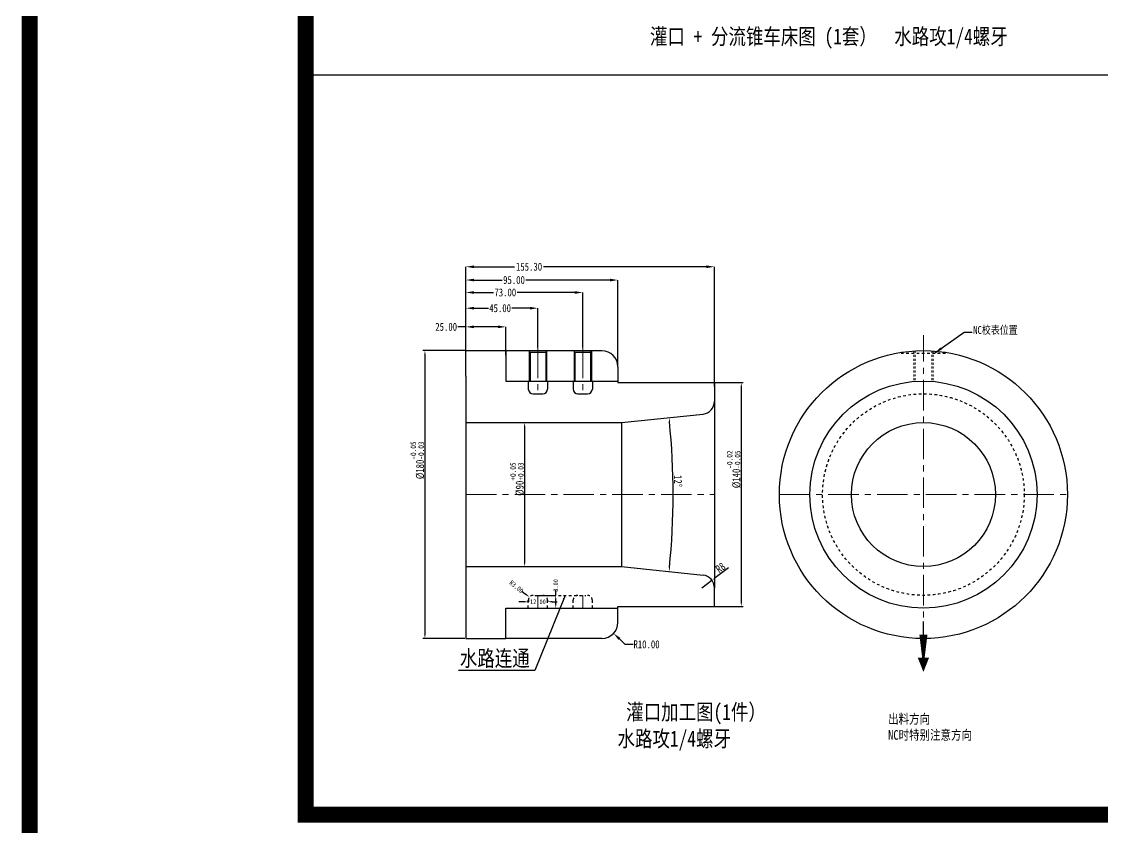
# Model space of a CAD drawing. Header units: millimetres. Extents: x 1147 to 12155, y -6137 to -4403.
# Drawn here: x 1147 to 1822, y -5556 to -5052 of the extents above; entities that cross this region are included whole.
import ezdxf

# ---------------------------------------------------------------- set-up
doc = ezdxf.new("R2010")
doc.units = ezdxf.units.MM
doc.header["$LTSCALE"] = 16.335
doc.header["$PDMODE"] = 3
doc.header["$PDSIZE"] = 0.3125
doc.linetypes.add('CENTER', pattern=[0.6, 0.375, -0.075, 0.075, -0.075])
doc.linetypes.add('HIDDEN', pattern=[0.2, 0.1, -0.1])
doc.layers.get('0').update_dxf_attribs({"linetype": 'CONTINUOUS'})
doc.layers.get('Defpoints').update_dxf_attribs({"linetype": 'CONTINUOUS'})
doc.layers.add('DEFAULT_2', color=8, linetype='HIDDEN')
for name, color, linetype, lineweight in [('dim', 82, 'CONTINUOUS', 9), ('moldbase', 7, 'CONTINUOUS', 20), ('screw', 33, 'CONTINUOUS', 13)]:
    doc.layers.add(name, color=color, linetype=linetype, lineweight=lineweight)
doc.styles.get("Standard").update_dxf_attribs({"font": 'txt', "width": 0.8})
doc.dimstyles.new('ISO-25', dxfattribs={"dimtxt": 2.5, "dimasz": 2.5, "dimexe": 1.25, "dimexo": 0.625, "dimtad": 1, "dimtxsty": 'Standard', "dimcen": 2.5, "dimadec": 0, "dimazin": 0, "dimtfac": 1, "dimtmove": 0, "dimatfit": 3, "dimfxl": 0, "dimarcsym": 0})
doc.dimstyles.get("Standard").update_dxf_attribs({"dimtxt": 0.15625, "dimasz": 0.1875, "dimexe": 0.125, "dimexo": 0.0625, "dimtad": 0, "dimtih": 1, "dimtoh": 1, "dimdsep": 46, "dimtxsty": 'Standard', "dimcen": 0.09, "dimadec": 0, "dimazin": 0, "dimtp": 0.01, "dimtm": 0.01, "dimtfac": 1, "dimtofl": 0, "dimtmove": 0, "dimatfit": 3, "dimfxl": 0, "dimtolj": 1, "dimarcsym": 0})
doc.dimstyles.new('STANDARD$0', dxfattribs={"dimscale": 2, "dimtxt": 3, "dimasz": 3, "dimexe": 1.25, "dimexo": 0.625, "dimgap": 0.5, "dimtad": 0, "dimdsep": 46, "dimlunit": 6, "dimtxsty": 'Standard', "dimblk": 'CLOSEDBLANK', "dimcen": 0, "dimclrt": 2, "dimazin": 2, "dimtfac": 2, "dimtmove": 1, "dimatfit": 3, "dimfxl": 0, "dimtolj": 1, "dimtzin": 0, "dimarcsym": 0})

# ---------------------------------------------------------------- blocks, each defined once
blk = doc.blocks.new('*D659')
at = {"color": 0, "lineweight": -2}
for p, q in [((1576.55, -5277.86), (1597.93, -5277.86)), ((1596.68, -5280.36), (1596.68, -5415.36)), ((1576.55, -5417.86), (1597.93, -5417.86))]:
    blk.add_line(p, q, dxfattribs=at)
at = {"color": 0}
for points in [[(1596.26, -5280.36), (1597.09, -5280.36), (1596.68, -5277.86)], [(1596.26, -5415.36), (1597.09, -5415.36), (1596.68, -5417.86)]]:
    blk.add_solid(points, dxfattribs=at)
at = {"layer": 'Defpoints', "color": 0}
for p in [(1575.93, -5277.86), (1575.93, -5417.86), (1596.68, -5417.86)]:
    blk.add_point(p, dxfattribs=at)
at = {"color": 0, "lineweight": 0, "insert": (1591.97, -5332.05), "char_height": 5, "attachment_point": 5, "rotation": 90}
blk.add_mtext('%%C140{\\H0.7x;\\S-0.02^ -0.05;}', dxfattribs=at)
blk = doc.blocks.new('*D660')
at = {"color": 0, "lineweight": -2}
for p, q in [((1441.35, -5302.86), (1462.56, -5302.86)), ((1461.31, -5305.36), (1461.31, -5390.36)), ((1441.35, -5392.86), (1462.56, -5392.86))]:
    blk.add_line(p, q, dxfattribs=at)
at = {"color": 0}
for points in [[(1460.89, -5305.36), (1461.72, -5305.36), (1461.31, -5302.86)], [(1460.89, -5390.36), (1461.72, -5390.36), (1461.31, -5392.86)]]:
    blk.add_solid(points, dxfattribs=at)
at = {"layer": 'Defpoints', "color": 0}
for p in [(1440.73, -5302.86), (1440.73, -5392.86), (1461.31, -5392.86)]:
    blk.add_point(p, dxfattribs=at)
at = {"color": 0, "lineweight": 0, "insert": (1456.6, -5338.18), "char_height": 5, "attachment_point": 5, "rotation": 90}
blk.add_mtext('%%C90{\\H0.7x;\\S+0.05^ +0.03;}', dxfattribs=at)
blk = doc.blocks.new('*D661')
at = {"color": 4, "lineweight": -2}
for p, q in [((1424.63, -5242.99), (1419.63, -5242.99)), ((1424.63, -5254.26), (1424.63, -5242.99)), ((1444.63, -5242.99), (1429.63, -5242.99)), ((1449.63, -5260.74), (1449.63, -5242.99))]:
    blk.add_line(p, q, dxfattribs=at)
at = {"color": 4}
for points in [[(1429.63, -5242.15), (1429.63, -5243.82), (1424.63, -5242.99)], [(1444.63, -5242.15), (1444.63, -5243.82), (1449.63, -5242.99)]]:
    blk.add_solid(points, dxfattribs=at)
at = {"layer": 'Defpoints', "color": 0}
for p in [(1449.63, -5242.99), (1424.63, -5254.26), (1449.63, -5260.74)]:
    blk.add_point(p, dxfattribs=at)
at = {"color": 6, "insert": (1412.3, -5242.99), "char_height": 5, "attachment_point": 5}
blk.add_mtext('\\A1;25.00', dxfattribs=at)
blk = doc.blocks.new('*D664')
at = {"color": 4, "lineweight": -2}
for p, q in [((1424.63, -5267.39), (1424.63, -5231.33)), ((1429.63, -5231.33), (1438.66, -5231.33)), ((1464.63, -5231.33), (1453.33, -5231.33)), ((1469.63, -5255.96), (1469.63, -5231.33))]:
    blk.add_line(p, q, dxfattribs=at)
at = {"color": 4}
for points in [[(1429.63, -5230.49), (1429.63, -5232.16), (1424.63, -5231.33)], [(1464.63, -5230.49), (1464.63, -5232.16), (1469.63, -5231.33)]]:
    blk.add_solid(points, dxfattribs=at)
at = {"layer": 'Defpoints', "color": 0}
for p in [(1469.63, -5231.33), (1469.63, -5255.96), (1424.63, -5267.39)]:
    blk.add_point(p, dxfattribs=at)
at = {"color": 6, "insert": (1446, -5231.33), "char_height": 5, "attachment_point": 5}
blk.add_mtext('\\A1;45.00', dxfattribs=at)
blk = doc.blocks.new('*D665')
at = {"color": 4, "lineweight": -2}
for p, q in [((1424.63, -5267.39), (1424.63, -5221.5)), ((1429.63, -5221.5), (1441.91, -5221.5)), ((1492.63, -5221.5), (1456.58, -5221.5)), ((1497.63, -5255.96), (1497.63, -5221.5))]:
    blk.add_line(p, q, dxfattribs=at)
at = {"color": 4}
for points in [[(1429.63, -5220.67), (1429.63, -5222.34), (1424.63, -5221.5)], [(1492.63, -5220.67), (1492.63, -5222.34), (1497.63, -5221.5)]]:
    blk.add_solid(points, dxfattribs=at)
at = {"layer": 'Defpoints', "color": 0}
for p in [(1497.63, -5221.5), (1497.63, -5255.96), (1424.63, -5267.39)]:
    blk.add_point(p, dxfattribs=at)
at = {"color": 6, "insert": (1449.24, -5221.5), "char_height": 5, "attachment_point": 5}
blk.add_mtext('\\A1;73.00', dxfattribs=at)
blk = doc.blocks.new('*D666')
at = {"color": 4, "lineweight": -2}
for p, q in [((1424.63, -5267.39), (1424.63, -5213.72)), ((1429.63, -5213.72), (1447.35, -5213.72)), ((1514.63, -5213.72), (1462.02, -5213.72)), ((1519.63, -5267.96), (1519.63, -5213.72))]:
    blk.add_line(p, q, dxfattribs=at)
at = {"color": 4}
for points in [[(1429.63, -5212.89), (1429.63, -5214.56), (1424.63, -5213.72)], [(1514.63, -5212.89), (1514.63, -5214.56), (1519.63, -5213.72)]]:
    blk.add_solid(points, dxfattribs=at)
at = {"layer": 'Defpoints', "color": 0}
for p in [(1519.63, -5213.72), (1424.63, -5267.39), (1519.63, -5267.96)]:
    blk.add_point(p, dxfattribs=at)
at = {"color": 6, "insert": (1454.68, -5213.72), "char_height": 5, "attachment_point": 5}
blk.add_mtext('\\A1;95.00', dxfattribs=at)
blk = doc.blocks.new('*D662')
at = {"color": 4, "lineweight": -2}
for p, q in [((1424.63, -5273.86), (1424.63, -5205.42)), ((1429.63, -5205.42), (1455.08, -5205.42)), ((1574.93, -5205.42), (1473.08, -5205.42)), ((1579.93, -5280.28), (1579.93, -5205.42))]:
    blk.add_line(p, q, dxfattribs=at)
at = {"color": 4}
for points in [[(1429.63, -5204.59), (1429.63, -5206.26), (1424.63, -5205.42)], [(1574.93, -5204.59), (1574.93, -5206.26), (1579.93, -5205.42)]]:
    blk.add_solid(points, dxfattribs=at)
at = {"layer": 'Defpoints', "color": 0}
for p in [(1579.93, -5205.42), (1424.63, -5273.86), (1579.93, -5280.28)]:
    blk.add_point(p, dxfattribs=at)
at = {"color": 6, "insert": (1464.08, -5205.42), "char_height": 5, "attachment_point": 5}
blk.add_mtext('\\A1;155.30', dxfattribs=at)
blk = doc.blocks.new('*D663')
at = {"color": 0, "lineweight": -2}
for p, q in [((1424, -5257.86), (1397.77, -5257.86)), ((1399.02, -5260.36), (1399.02, -5435.36)), ((1424, -5437.86), (1397.77, -5437.86))]:
    blk.add_line(p, q, dxfattribs=at)
at = {"color": 0}
for points in [[(1398.6, -5260.36), (1399.44, -5260.36), (1399.02, -5257.86)], [(1398.6, -5435.36), (1399.44, -5435.36), (1399.02, -5437.86)]]:
    blk.add_solid(points, dxfattribs=at)
at = {"layer": 'Defpoints', "color": 0}
for p in [(1424.63, -5257.86), (1399.02, -5437.86), (1424.63, -5437.86)]:
    blk.add_point(p, dxfattribs=at)
at = {"color": 0, "lineweight": 0, "insert": (1394.31, -5326.41), "char_height": 5, "attachment_point": 5, "rotation": 90}
blk.add_mtext('%%C180{\\H0.7x;\\S-0.05^ -0.03;}', dxfattribs=at)
blk = doc.blocks.new('*D667')
at = {"color": 3, "linetype": 'Continuous', "lineweight": -2}
for p, q in [((1460.63, -5414.86), (1457.63, -5414.86)), ((1463.63, -5413.86), (1463.63, -5414.86)), ((1475.63, -5413.86), (1475.63, -5414.86)), ((1478.63, -5414.86), (1481.63, -5414.86))]:
    blk.add_line(p, q, dxfattribs=at)
at = {"color": 3}
for points in [[(1460.63, -5414.36), (1460.63, -5415.36), (1463.63, -5414.86)], [(1478.63, -5414.36), (1478.63, -5415.36), (1475.63, -5414.86)]]:
    blk.add_solid(points, dxfattribs=at)
at = {"layer": 'Defpoints', "color": 0}
for p in [(1463.63, -5413.86), (1463.63, -5414.86), (1475.63, -5413.86)]:
    blk.add_point(p, dxfattribs=at)
at = {"color": 6, "insert": (1469.63, -5414.86), "char_height": 3, "attachment_point": 5}
blk.add_mtext('\\A1;12.00', dxfattribs=at)
blk = doc.blocks.new('*D668')
at = {"color": 3, "linetype": 'Continuous', "lineweight": -2}
for p, q in [((1480.75, -5410.86), (1480.75, -5407.86)), ((1468.4, -5410.86), (1480.75, -5410.86)), ((1480.75, -5415.86), (1480.75, -5413.86)), ((1468.4, -5418.86), (1480.75, -5418.86))]:
    blk.add_line(p, q, dxfattribs=at)
at = {"color": 3}
for points in [[(1480.25, -5413.86), (1481.25, -5413.86), (1480.75, -5410.86)], [(1480.25, -5415.86), (1481.25, -5415.86), (1480.75, -5418.86)]]:
    blk.add_solid(points, dxfattribs=at)
at = {"layer": 'Defpoints', "color": 0}
for p in [(1468.4, -5410.86), (1468.4, -5418.86), (1480.75, -5418.86)]:
    blk.add_point(p, dxfattribs=at)
at = {"color": 6, "insert": (1480.75, -5404.66), "char_height": 3, "attachment_point": 5, "rotation": 90}
blk.add_mtext('\\A1;8.00', dxfattribs=at)
blk = doc.blocks.new('*D669')
at = {"color": 3, "linetype": 'Continuous', "lineweight": -2}
blk.add_line((1459.62, -5408.22), (1461.95, -5410.1), dxfattribs=at)
at = {"color": 3}
blk.add_solid([(1462.27, -5409.71), (1461.64, -5410.49), (1464.29, -5411.98)], dxfattribs=at)
at = {"layer": 'Defpoints', "color": 0}
for p in [(1464.29, -5411.98), (1466.63, -5413.86)]:
    blk.add_point(p, dxfattribs=at)
at = {"color": 6, "insert": (1456.19, -5405.46), "char_height": 3, "attachment_point": 5, "rotation": 321.17969}
blk.add_mtext('\\A1;R3.00', dxfattribs=at)
blk = doc.blocks.new('*D670')
at = {"color": 0, "lineweight": -2}
for p, q in [((1588.71, -5393.67), (1580.35, -5399.89)), ((1571.93, -5406.16), (1578.35, -5401.38))]:
    blk.add_line(p, q, dxfattribs=at)
at = {"color": 0}
blk.add_solid([(1580.1, -5399.56), (1580.6, -5400.22), (1578.35, -5401.38)], dxfattribs=at)
at = {"layer": 'Defpoints', "color": 0}
for p in [(1578.35, -5401.38), (1571.93, -5406.16)]:
    blk.add_point(p, dxfattribs=at)
at = {"color": 0, "lineweight": 0, "insert": (1583.67, -5393.53), "char_height": 5, "attachment_point": 5, "rotation": 36.66318}
blk.add_mtext('R8', dxfattribs=at)
blk = doc.blocks.new('*D671')
at = {"color": 0, "lineweight": -2}
blk.add_arc((1093.78, -5347.86), 460.3, 354.31119, 5.68881, dxfattribs=at)
at = {"color": 0}
for points in [[(1551.4, -5302.28), (1552.23, -5302.19), (1551.56, -5299.75)], [(1552.23, -5393.53), (1551.4, -5393.45), (1551.56, -5395.98)]]:
    blk.add_solid(points, dxfattribs=at)
at = {"layer": 'Defpoints', "color": 0}
for p in [(1572.76, -5297.52), (1521.93, -5302.86), (1553.8, -5363.92), (1521.93, -5392.86), (1572.76, -5398.2)]:
    blk.add_point(p, dxfattribs=at)
at = {"color": 0, "lineweight": 0, "insert": (1557.13, -5339.35), "char_height": 5, "attachment_point": 5, "rotation": 271.05186}
blk.add_mtext('12°', dxfattribs=at)
blk = doc.blocks.new('*D817')
at = {"color": 4, "lineweight": -2}
for p, q in [((1524.16, -5441.5), (1520.53, -5438.07)), ((1529.16, -5441.5), (1524.16, -5441.5))]:
    blk.add_line(p, q, dxfattribs=at)
at = {"color": 4}
blk.add_solid([(1521.1, -5437.46), (1519.96, -5438.67), (1516.89, -5434.63)], dxfattribs=at)
at = {"layer": 'Defpoints', "color": 0}
for p in [(1509.63, -5427.76), (1516.89, -5434.63)]:
    blk.add_point(p, dxfattribs=at)
at = {"color": 6, "insert": (1537.49, -5441.5), "char_height": 5, "attachment_point": 5}
blk.add_mtext('\\A1;R10.00', dxfattribs=at)

msp = doc.modelspace()

# ---------------------------------------------------------------- linework, layer by layer
for p, q in [((1324.431, -5085.322), (2293.089, -5085.322)), ((1424.629, -5257.861), (1449.629, -5257.861)), ((1449.629, -5257.861), (1449.629, -5276.861)), ((1509.629, -5257.961), (1449.629, -5257.961)), ((1464.229, -5258.361), (1464.229, -5276.861)), ((1464.229, -5258.361), (1464.729, -5258.861)), ((1464.729, -5258.861), (1464.729, -5276.861)), ((1464.729, -5258.861), (1474.529, -5258.861)), ((1475.029, -5258.361), (1474.529, -5258.861)), ((1474.529, -5258.861), (1474.529, -5276.861)), ((1475.029, -5258.361), (1475.029, -5276.861)), ((1492.229, -5258.361), (1492.229, -5276.861)), ((1492.229, -5258.361), (1492.729, -5258.861)), ((1492.729, -5258.861), (1492.729, -5276.861)), ((1492.729, -5258.861), (1502.529, -5258.861)), ((1503.029, -5258.361), (1502.529, -5258.861)), ((1502.529, -5258.861), (1502.529, -5276.861)), ((1503.029, -5258.361), (1503.029, -5276.861)), ((1519.629, -5267.961), (1519.629, -5277.861)), ((1424.629, -5273.861), (1424.629, -5437.861)), ((1449.629, -5276.861), (1519.629, -5276.861)), ((1463.629, -5276.861), (1463.629, -5281.861)), ((1475.629, -5276.861), (1475.629, -5281.861)), ((1491.629, -5276.861), (1491.629, -5281.861)), ((1503.629, -5276.861), (1503.629, -5281.861)), ((1519.629, -5277.861), (1579.929, -5277.861)), ((1579.929, -5277.861), (1579.929, -5289.561)), ((1466.629, -5284.861), (1472.629, -5284.861)), ((1494.629, -5284.861), (1500.629, -5284.861)), ((1579.929, -5289.561), (1579.929, -5406.16)), ((1521.929, -5302.861), (1572.765, -5297.518)), ((1424.629, -5302.861), (1521.929, -5302.861)), ((1521.929, -5302.861), (1521.929, -5392.861)), ((1424.629, -5392.861), (1521.929, -5392.861)), ((1521.929, -5392.861), (1572.765, -5398.204)), ((1579.929, -5417.861), (1579.929, -5406.16)), ((1449.629, -5418.861), (1519.629, -5418.861)), ((1449.629, -5437.861), (1449.629, -5418.861)), ((1519.629, -5417.861), (1579.929, -5417.861)), ((1519.629, -5427.761), (1519.629, -5417.861)), ((1424.629, -5437.861), (1449.629, -5437.861)), ((1509.629, -5437.761), (1449.629, -5437.761))]:
    msp.add_line(p, q)
at = {"color": 1, "linetype": 'CENTER', "ltscale": 0.466483}
for p, q in [((1710.461, -5443.611), (1710.461, -5427.111)), ((1710.461, -5444.111), (1710.461, -5427.611))]:
    msp.add_line(p, q, dxfattribs=at)
at = {"color": 4, "const_width": 10}
msp.add_lwpolyline([(1152.047, -4407.867), (12150.021, -4407.867), (12150.021, -6132.016), (1152.047, -6132.016)], close=True, dxfattribs=at)
at = {"const_width": 10}
msp.add_lwpolyline([(2293.089, -5547.901), (1324.431, -5547.901), (1324.431, -4731.441), (2293.089, -4731.441)], close=True, dxfattribs=at)
msp.add_lwpolyline([(1710.461, -5458.765, 0, 7.027, 0), (1710.461, -5449.899, 1.562, 5.075, -0.0000107), (1710.461, -5435.361, 5.075, 5.075, -0.0207624)], format="xyseb")
for radius in [90, 71, 45]:
    msp.add_circle((1710.461, -5347.861), radius)
for centre, radius, start, end in [((1509.629, -5267.961), 10, 360, 90), ((1466.629, -5281.861), 3, 180, 270), ((1472.629, -5281.861), 3, 270, 0), ((1494.629, -5281.861), 3, 180, 270), ((1500.629, -5281.861), 3, 270, 0), ((1571.929, -5289.561), 8, 276, 0), ((1571.929, -5406.16), 8, 0, 84), ((1509.629, -5427.761), 10, 270, 0)]:
    msp.add_arc(centre, radius, start, end)
at = {"layer": 'DEFAULT_2', "color": 8, "linetype": 'HIDDEN'}
for p, q in [((1696.461, -5259.361), (1724.461, -5259.361)), ((1463.629, -5418.861), (1463.629, -5413.861)), ((1467.629, -5410.861), (1471.629, -5410.861)), ((1472.629, -5410.861), (1494.629, -5410.861)), ((1475.629, -5418.861), (1475.629, -5413.861)), ((1491.629, -5418.861), (1491.629, -5413.861)), ((1495.629, -5410.861), (1499.629, -5410.861)), ((1503.629, -5418.861), (1503.629, -5413.861))]:
    msp.add_line(p, q, dxfattribs=at)
msp.add_circle((1710.461, -5347.861), 63, dxfattribs=at)
for centre, start, end in [((1466.629, -5413.861), 90, 180), ((1472.629, -5413.861), 0, 90), ((1494.629, -5413.861), 90, 180), ((1500.629, -5413.861), 0, 90)]:
    msp.add_arc(centre, 3, start, end, dxfattribs=at)
at = {"layer": 'moldbase', "color": 1, "linetype": 'CENTER', "ltscale": 3.109887}
for p, q in [((1710.461, -5447.628), (1710.461, -5248.094)), ((1469.629, -5255.961), (1469.629, -5284.861)), ((1497.629, -5255.961), (1497.629, -5284.861)), ((1424.629, -5347.861), (1579.929, -5347.861)), ((1424.629, -5347.861), (1575.929, -5347.861)), ((1620.558, -5347.861), (1800.364, -5347.861)), ((1469.629, -5418.861), (1469.629, -5410.861)), ((1497.629, -5418.861), (1497.629, -5410.861))]:
    msp.add_line(p, q, dxfattribs=at)
at = {"layer": 'screw', "color": 92, "linetype": 'HIDDEN', "ltscale": 0.746373}
for p, q in [((1704.461, -5258.104), (1704.461, -5276.861)), ((1716.461, -5258.104), (1716.461, -5276.861))]:
    msp.add_line(p, q, dxfattribs=at)
at = {"layer": 'screw', "linetype": 'HIDDEN', "ltscale": 0.746373}
for p, q in [((1705.211, -5258.047), (1705.211, -5276.861)), ((1715.711, -5258.047), (1715.711, -5276.861))]:
    msp.add_line(p, q, dxfattribs=at)

# ---------------------------------------------------------------- texts
at = {"attachment_point": 1}
for s, insert, char_height, width in [('{\\fSimSun|b0|i0|c134|p2; 灌口 + 分流锥车床图 (1套）  水路攻1/4螺牙}', (1534.141, -5056.442), 10, 271.64606), ('{\\fSimSun|b0|i0|c134|p2; 灌口加工图(1件）\\P水路攻1/4螺牙}', (1519.331, -5478.786), 10, 159.47262), ('{\\fSimSun|b0|i0|c134|p2;出料方向\\P\\C6;NC时特别注意方向}', (1688.432, -5485.137), 6, 97.10809)]:
    msp.add_mtext(s, dxfattribs=dict(at, insert=insert, char_height=char_height, width=width))
at = {"layer": 'dim', "insert": (1741.522, -5245.222), "char_height": 5, "attachment_point": 4}
msp.add_mtext('\\A1;NC{\\fSimSun|b0|i0|c134|p2;校表位置}', dxfattribs=at)
at = {"layer": 'dim', "color": 6, "insert": (1464.476, -5450.782), "char_height": 10, "attachment_point": 6}
msp.add_mtext('\\A1;{\\fSimSun|b0|i0|c134|p2;水路连通}', dxfattribs=at)

# ---------------------------------------------------------------- dimensions: what is measured, and where the dimension line sits
for base, p1, p2, dimstyle, override, picture, middle in [((1579.929, -5205.422), (1424.629, -5273.861), (1579.929, -5280.285), 'Standard', {"dimtxt": 5, "dimasz": 5, "dimexe": 0, "dimexo": 0, "dimgap": 0, "dimtad": 0, "dimzin": 0, "dimcen": 0, "dimclrd": 4, "dimclre": 4, "dimclrt": 6, "dimadec": 2, "dimtol": 0, "dimfxl": 1.25, "dimtzin": 0}, '*D662', (1464.081, -5205.422)), ((1519.629, -5213.723), (1424.629, -5267.385), (1519.629, -5267.961), 'Standard', {"dimtxt": 5, "dimasz": 5, "dimexe": 0, "dimexo": 0, "dimgap": 0, "dimtad": 0, "dimzin": 0, "dimcen": 0, "dimclrd": 4, "dimclre": 4, "dimclrt": 6, "dimadec": 2, "dimtol": 0, "dimfxl": 1.25, "dimtzin": 0}, '*D666', (1454.683, -5213.723)), ((1497.629, -5221.505), (1424.629, -5267.385), (1497.629, -5255.961), 'Standard', {"dimtxt": 5, "dimasz": 5, "dimexe": 0, "dimexo": 0, "dimgap": 0, "dimtad": 0, "dimzin": 0, "dimcen": 0, "dimclrd": 4, "dimclre": 4, "dimclrt": 6, "dimadec": 2, "dimtol": 0, "dimfxl": 1.25, "dimtzin": 0}, '*D665', (1449.244, -5221.505)), ((1469.629, -5231.328), (1424.629, -5267.385), (1469.629, -5255.961), 'Standard', {"dimtxt": 5, "dimasz": 5, "dimexe": 0, "dimexo": 0, "dimgap": 0, "dimtad": 0, "dimzin": 0, "dimcen": 0, "dimclrd": 4, "dimclre": 4, "dimclrt": 6, "dimadec": 2, "dimtol": 0, "dimfxl": 1.25, "dimtzin": 0}, '*D664', (1445.995, -5231.328)), ((1449.629, -5242.988), (1424.629, -5254.262), (1449.629, -5260.737), 'Standard', {"dimtxt": 5, "dimasz": 5, "dimexe": 0, "dimexo": 0, "dimgap": 0, "dimtad": 0, "dimzin": 0, "dimcen": 0, "dimclrd": 4, "dimclre": 4, "dimclrt": 6, "dimadec": 2, "dimtol": 0, "dimfxl": 1.25, "dimtzin": 0}, '*D661', (1412.295, -5242.988)), ((1463.629, -5414.861), (1475.629, -5413.861), (1463.629, -5413.861), 'STANDARD$0', {"dimscale": 1, "dimexe": 0, "dimexo": 0, "dimgap": 0, "dimzin": 0, "dimlunit": 2, "dimclrd": 3, "dimclre": 3, "dimclrt": 6, "dimazin": 0, "dimtfac": 1, "dimtofl": 0, "dimtmove": 0, "dimfxl": 1.25, "dimarcsym": 1}, '*D667', (1469.629, -5414.861))]:
    dim = msp.add_linear_dim(base=base, p1=p1, p2=p2, dimstyle=dimstyle, override=override)
    dim.commit()
    dim.dimension.update_dxf_attribs({"geometry": picture, "text_midpoint": middle, "dimtype": 160})
at = {"color": 6, "lineweight": 0}
for base, p1, p2, text, picture, middle in [((1399.021, -5437.861), (1424.629, -5257.861), (1424.629, -5437.861), '%%C<>{\\H0.7x;\\S-0.05^ -0.03;}', '*D663', (1399.021, -5326.413)), ((1596.678, -5417.861), (1575.929, -5277.861), (1575.929, -5417.861), '%%C<>{\\H0.7x;\\S-0.02^ -0.05;}', '*D659', (1596.678, -5332.051)), ((1461.305, -5392.861), (1440.728, -5302.861), (1440.728, -5392.861), '%%C<>{\\H0.7x;\\S+0.05^ +0.03;}', '*D660', (1461.305, -5338.182))]:
    dim = msp.add_linear_dim(base=base, p1=p1, p2=p2, angle=90, text=text, dimstyle='ISO-25', override={"dimtxt": 5}, dxfattribs=at)
    dim.commit()
    dim.dimension.update_dxf_attribs({"geometry": picture, "text_midpoint": middle, "dimtype": 160})
dim = msp.add_angular_dim_2l(base=(1553.803, -5363.925), line1=((1521.929, -5392.861), (1572.765, -5398.204)), line2=((1521.929, -5302.861), (1572.765, -5297.518)), dimstyle='ISO-25', override={"dimtxt": 5}, dxfattribs=at)
dim.commit()
dim.dimension.update_dxf_attribs({"geometry": '*D671', "text_midpoint": (1554.006, -5339.411), "dimtype": 162})
dim = msp.add_radius_dim(center=(1571.929, -5406.16), mpoint=(1578.346, -5401.383), dimstyle='ISO-25', override={"dimtxt": 5}, dxfattribs=at)
dim.commit()
dim.dimension.update_dxf_attribs({"geometry": '*D670', "text_midpoint": (1583.666, -5393.527)})
for center, mpoint, override, picture, middle in [((1466.629, -5413.861), (1464.291, -5411.98), {"dimtxt": 3, "dimasz": 3, "dimexe": 0, "dimexo": 0, "dimgap": 0, "dimtih": 0, "dimtoh": 0, "dimzin": 0, "dimcen": 0, "dimclrd": 3, "dimclre": 3, "dimclrt": 6, "dimadec": 2, "dimtp": 0, "dimtm": 0, "dimfxl": 1.25, "dimtzin": 0, "dimarcsym": 1}, '*D669', (1456.188, -5405.46)), ((1509.629, -5427.761), (1516.895, -5434.631), {"dimtxt": 5, "dimasz": 5, "dimexe": 0, "dimexo": 0, "dimgap": 0, "dimzin": 0, "dimcen": 0, "dimclrd": 4, "dimclre": 4, "dimclrt": 6, "dimadec": 2, "dimfxl": 1.25, "dimtzin": 0}, '*D817', (1537.494, -5441.502))]:
    dim = msp.add_radius_dim(center=center, mpoint=mpoint, dimstyle='Standard', override=override)
    dim.commit()
    dim.dimension.update_dxf_attribs({"geometry": picture, "text_midpoint": middle})
dim = msp.add_linear_dim(base=(1480.75, -5418.861), p1=(1468.404, -5410.861), p2=(1468.404, -5418.861), angle=90, dimstyle='STANDARD$0', override={"dimscale": 1, "dimexe": 0, "dimexo": 0, "dimgap": 0, "dimzin": 0, "dimlunit": 2, "dimclrd": 3, "dimclre": 3, "dimclrt": 6, "dimazin": 0, "dimtfac": 1, "dimtofl": 0, "dimtmove": 0, "dimfxl": 1.25, "dimarcsym": 1})
dim.commit()
dim.dimension.update_dxf_attribs({"geometry": '*D668', "text_midpoint": (1480.75, -5404.661), "dimtype": 160})

# ---------------------------------------------------------------- leaders
at = {"color": 6, "lineweight": 0, "annotation_type": 0, "has_hookline": 1, "hookline_direction": 1, "text_width": 44.533}
msp.add_leader([(1486.583, -5410.861), (1467.601, -5457.935), (1465.101, -5457.935)], dimstyle='ISO-25', override={"dimtxt": 5}, dxfattribs=at)
at = {"layer": 'dim', "annotation_type": 0, "has_hookline": 1, "hookline_direction": 0, "text_width": 30.467}
msp.add_leader([(1717.459, -5259.361), (1736.023, -5246.339), (1741.023, -5246.339)], dimstyle='Standard', override={"dimtxt": 2.5, "dimasz": 5, "dimexe": 0, "dimexo": 0, "dimgap": 0.49975, "dimtad": 0, "dimzin": 0, "dimcen": 0, "dimadec": 2, "dimtol": 0, "dimtzin": 0}, dxfattribs=at)

doc.saveas('drawing.dxf')
